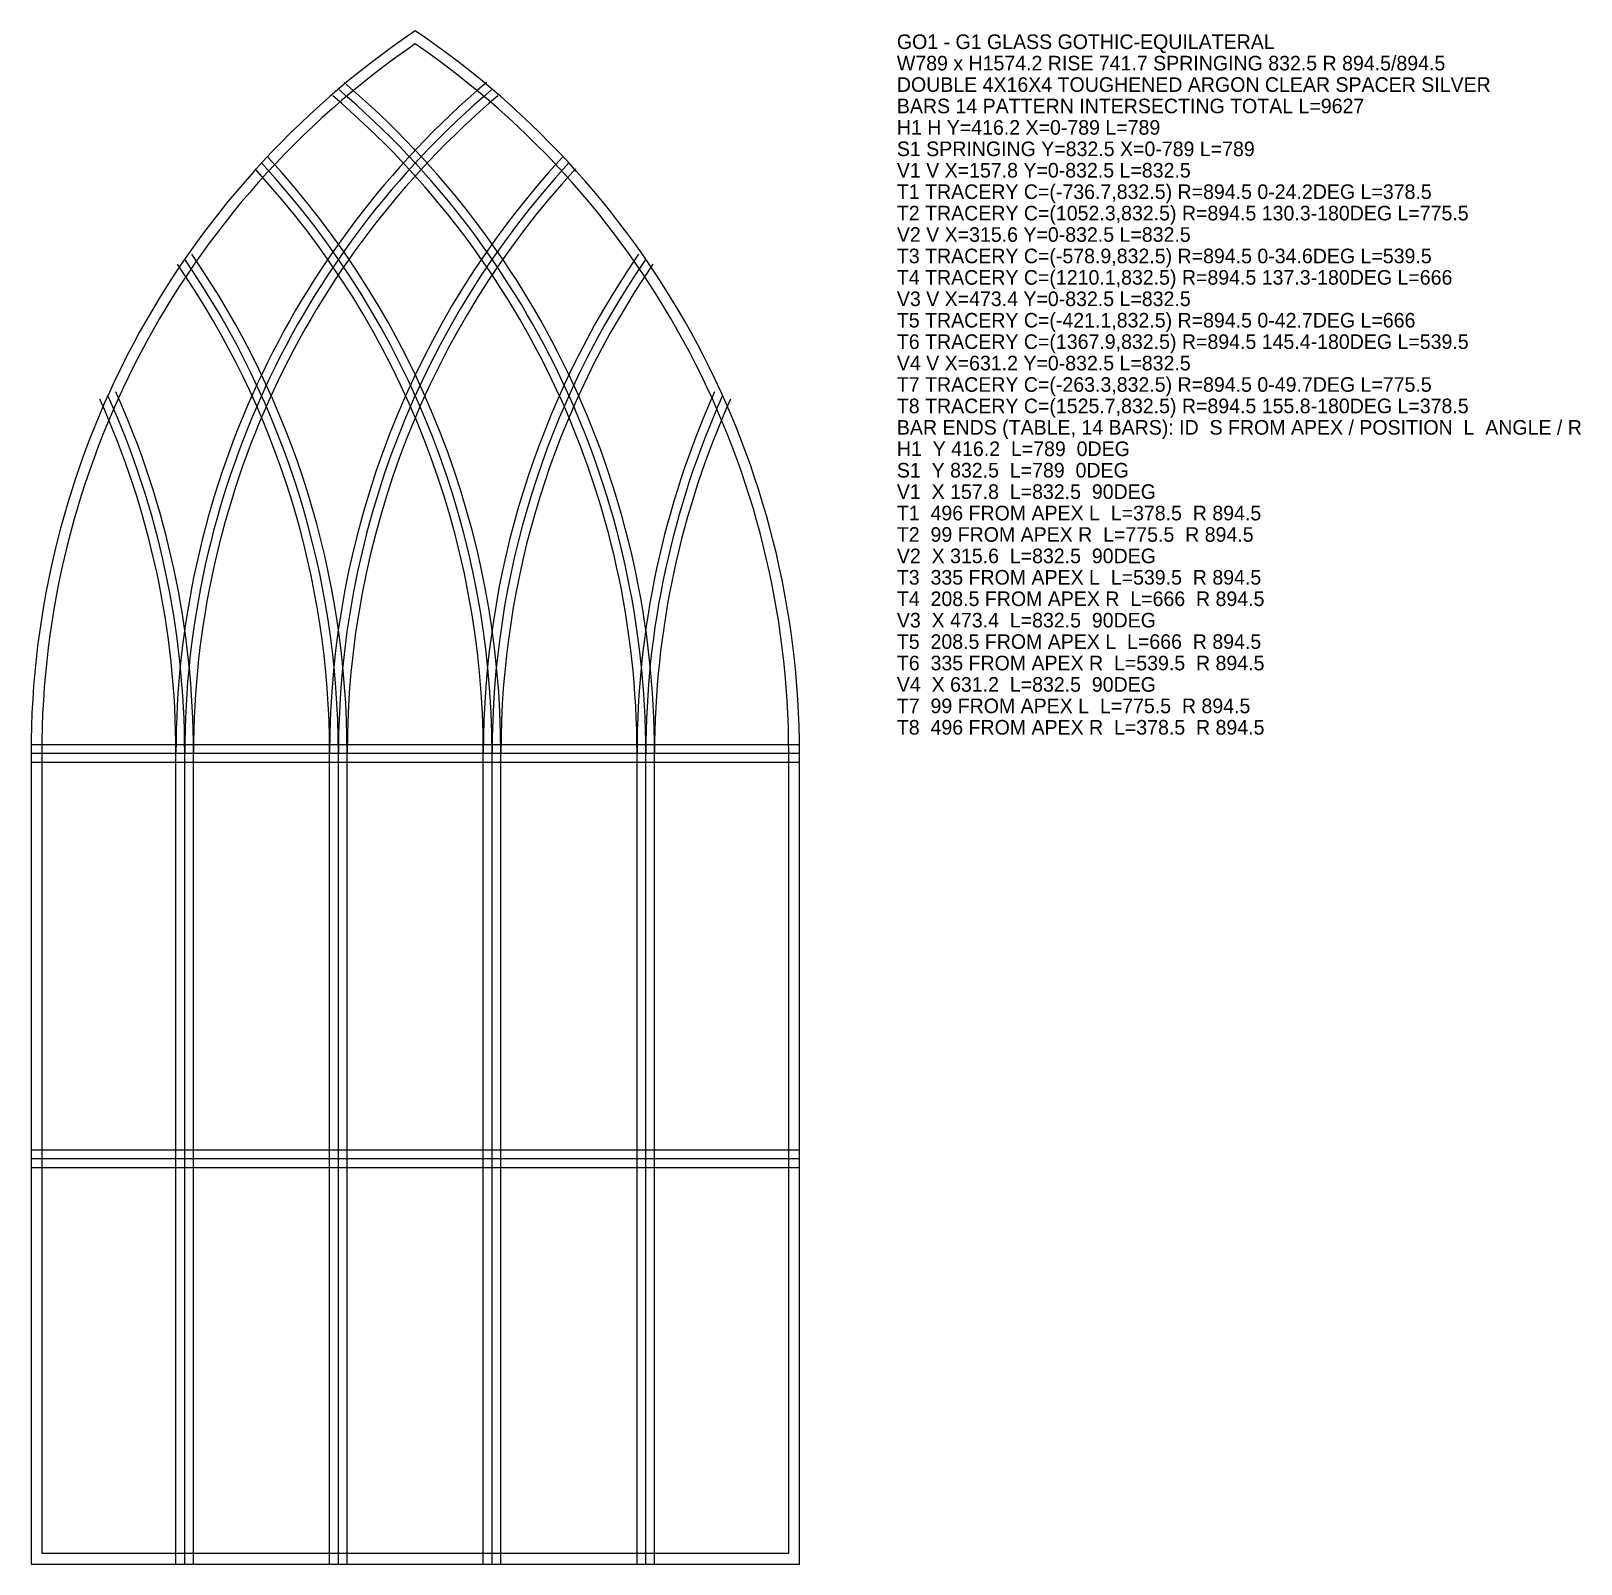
# Model space of a CAD drawing. Extents: x 0 to 1591, y 0 to 1574.
import ezdxf

# ---------------------------------------------------------------- set-up
doc = ezdxf.new("R2010")
doc.units = 0
for name, color, linetype in [('GLASS_BAR_AXES', 4, 'CONTINUOUS'), ('GLASS_BARS', 3, 'CONTINUOUS'), ('GLASS_CONTOUR', 7, 'CONTINUOUS'), ('GLASS_EDGE', 8, 'CONTINUOUS'), ('GLASS_TEXT', 2, 'CONTINUOUS')]:
    doc.layers.add(name, color=color, linetype=linetype)

msp = doc.modelspace()

# ---------------------------------------------------------------- linework, layer by layer
at = {"layer": 'GLASS_BAR_AXES'}
for points in [[(473.4, 1514.387377, 0.220189), (157.8, 832.474596)], [(631.2, 832.474596, 0.220189), (315.6, 1514.387377)], [(473.4, 832.474596, 0.188321), (236.7, 1438.634154)], [(552.3, 1438.634154, 0.188321), (315.6, 832.474596)], [(315.6, 832.474596, 0.151925), (157.8, 1339.823943)], [(631.2, 1339.823943, 0.151925), (473.4, 832.474596)], [(157.8, 832.474596, 0.106187), (78.9, 1199.798554)], [(710.1, 1199.798554, 0.106187), (631.2, 832.474596)]]:
    msp.add_lwpolyline(points, format="xyb", dxfattribs=at)
for points in [[(0, 832.474596), (789, 832.474596)], [(157.8, 0), (157.8, 832.474596)], [(315.6, 0), (315.6, 832.474596)], [(473.4, 0), (473.4, 832.474596)], [(631.2, 0), (631.2, 832.474596)], [(0, 416.237298), (789, 416.237298)]]:
    msp.add_lwpolyline(points, dxfattribs=at)
at = {"layer": 'GLASS_BARS'}
for points in [[(467.575405, 1521.248433, 0.220189), (148.8, 832.474596)], [(640.2, 832.474596, 0.220189), (321.424595, 1521.248433)], [(479.224595, 1507.52632, 0.220189), (166.8, 832.474596)], [(622.2, 832.474596, 0.220189), (309.775405, 1507.52632)], [(464.4, 832.474596, 0.188321), (230.081554, 1432.535288)], [(482.4, 832.474596, 0.188321), (243.318446, 1444.733021)], [(545.681554, 1444.733021, 0.188321), (306.6, 832.474596)], [(558.918446, 1432.535288, 0.188321), (324.6, 832.474596)], [(324.6, 832.474596, 0.151925), (165.212297, 1344.928632)], [(623.787703, 1344.928632, 0.151925), (464.4, 832.474596)], [(306.6, 832.474596, 0.151925), (150.387703, 1334.719255)], [(638.612297, 1334.719255, 0.151925), (482.4, 832.474596)], [(148.8, 832.474596, 0.106187), (70.693851, 1196.102729)], [(166.8, 832.474596, 0.106187), (87.106149, 1203.494379)], [(701.893851, 1203.494379, 0.106187), (622.2, 832.474596)], [(718.306149, 1196.102729, 0.106187), (640.2, 832.474596)]]:
    msp.add_lwpolyline(points, format="xyb", dxfattribs=at)
for points in [[(0, 841.474596), (789, 841.474596)], [(148.8, 0), (148.8, 832.474596)], [(166.8, 0), (166.8, 832.474596)], [(306.6, 0), (306.6, 832.474596)], [(324.6, 0), (324.6, 832.474596)], [(464.4, 0), (464.4, 832.474596)], [(482.4, 0), (482.4, 832.474596)], [(622.2, 0), (622.2, 832.474596)], [(640.2, 0), (640.2, 832.474596)], [(0, 823.474596), (789, 823.474596)], [(0, 425.237298), (789, 425.237298)], [(0, 407.237298), (789, 407.237298)]]:
    msp.add_lwpolyline(points, dxfattribs=at)
at = {"layer": 'GLASS_CONTOUR'}
msp.add_lwpolyline([(0, 0), (789, 0), (789, 832.474596, 0.249399), (394.5, 1574.182254, 0.249399), (0, 832.474596)], format="xyb", close=True, dxfattribs=at)
at = {"layer": 'GLASS_EDGE'}
msp.add_lwpolyline([(11, 11), (778, 11), (778, 832.474596, 0.247165), (394.5, 1560.878502, 0.247165), (11, 832.474596)], format="xyb", close=True, dxfattribs=at)

# ---------------------------------------------------------------- texts
at = {"layer": 'GLASS_TEXT'}
for s, p in [('GO1 - G1 GLASS GOTHIC-EQUILATERAL', (889, 1555.682254)), ('W789 x H1574.2 RISE 741.7 SPRINGING 832.5 R 894.5/894.5', (889, 1533.682254)), ('DOUBLE 4X16X4 TOUGHENED ARGON CLEAR SPACER SILVER', (889, 1511.682254)), ('BARS 14 PATTERN INTERSECTING TOTAL L=9627', (889, 1489.682254)), ('H1 H Y=416.2 X=0-789 L=789', (889, 1467.682254)), ('S1 SPRINGING Y=832.5 X=0-789 L=789', (889, 1445.682254)), ('V1 V X=157.8 Y=0-832.5 L=832.5', (889, 1423.682254)), ('T1 TRACERY C=(-736.7,832.5) R=894.5 0-24.2DEG L=378.5', (889, 1401.682254)), ('T2 TRACERY C=(1052.3,832.5) R=894.5 130.3-180DEG L=775.5', (889, 1379.682254)), ('V2 V X=315.6 Y=0-832.5 L=832.5', (889, 1357.682254)), ('T3 TRACERY C=(-578.9,832.5) R=894.5 0-34.6DEG L=539.5', (889, 1335.682254)), ('T4 TRACERY C=(1210.1,832.5) R=894.5 137.3-180DEG L=666', (889, 1313.682254)), ('V3 V X=473.4 Y=0-832.5 L=832.5', (889, 1291.682254)), ('T5 TRACERY C=(-421.1,832.5) R=894.5 0-42.7DEG L=666', (889, 1269.682254)), ('T6 TRACERY C=(1367.9,832.5) R=894.5 145.4-180DEG L=539.5', (889, 1247.682254)), ('V4 V X=631.2 Y=0-832.5 L=832.5', (889, 1225.682254)), ('T7 TRACERY C=(-263.3,832.5) R=894.5 0-49.7DEG L=775.5', (889, 1203.682254)), ('T8 TRACERY C=(1525.7,832.5) R=894.5 155.8-180DEG L=378.5', (889, 1181.682254)), ('BAR ENDS (TABLE, 14 BARS): ID  S FROM APEX / POSITION  L  ANGLE / R', (889, 1159.682254)), ('H1  Y 416.2  L=789  0DEG', (889, 1137.682254)), ('S1  Y 832.5  L=789  0DEG', (889, 1115.682254)), ('V1  X 157.8  L=832.5  90DEG', (889, 1093.682254)), ('T1  496 FROM APEX L  L=378.5  R 894.5', (889, 1071.682254)), ('T2  99 FROM APEX R  L=775.5  R 894.5', (889, 1049.682254)), ('V2  X 315.6  L=832.5  90DEG', (889, 1027.682254)), ('T3  335 FROM APEX L  L=539.5  R 894.5', (889, 1005.682254)), ('T4  208.5 FROM APEX R  L=666  R 894.5', (889, 983.682254)), ('V3  X 473.4  L=832.5  90DEG', (889, 961.682254)), ('T5  208.5 FROM APEX L  L=666  R 894.5', (889, 939.682254)), ('T6  335 FROM APEX R  L=539.5  R 894.5', (889, 917.682254)), ('V4  X 631.2  L=832.5  90DEG', (889, 895.682254)), ('T7  99 FROM APEX L  L=775.5  R 894.5', (889, 873.682254)), ('T8  496 FROM APEX R  L=378.5  R 894.5', (889, 851.682254))]:
    msp.add_text(s, height=15, dxfattribs=at).set_placement(p)

doc.saveas('drawing.dxf')
